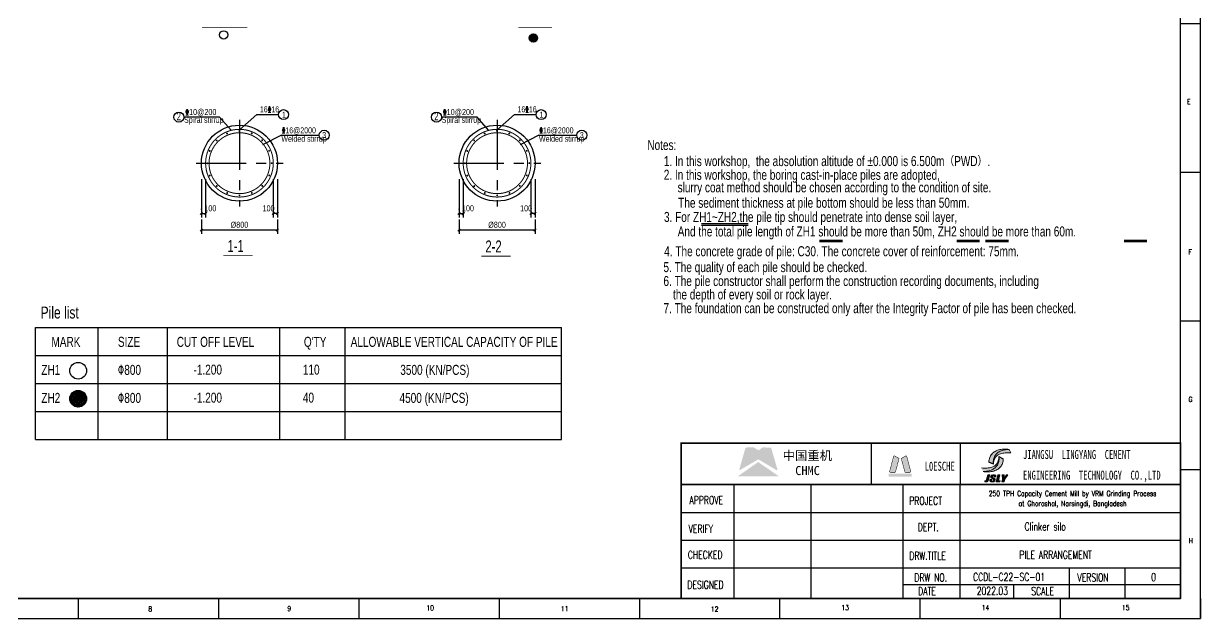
# Model space of a CAD drawing. Extents: x 878294 to 2409453, y -112941 to -40192.
# Drawn here: x 924616 to 983419, y -99592 to -69877 of the extents above; entities that cross this region are included whole.
import ezdxf
from ezdxf.enums import TextEntityAlignment as Align

# ---------------------------------------------------------------- set-up
doc = ezdxf.new("R2010")
doc.units = 0
doc.header["$LTSCALE"] = 2000
doc.header["$MEASUREMENT"] = 0
doc.linetypes.add('CENTER', pattern=[2, 1.25, -0.25, 0.25, -0.25])
doc.layers.get('0').update_dxf_attribs({"linetype": 'CONTINUOUS'})
doc.layers.get('DEFPOINTS').update_dxf_attribs({"linetype": 'CONTINUOUS'})
for name, color, linetype in [('0-排水', 5, 'F_LINE'), ('1', 3, 'CONTINUOUS'), ('22', 7, 'CONTINUOUS'), ('4', 2, 'CONTINUOUS'), ('DIM', 2, 'CONTINUOUS'), ('P_OUTER_FRAME', 131, 'CONTINUOUS'), ('S_01', 3, 'CONTINUOUS'), ('S_01_OUTL', 3, 'CONTINUOUS'), ('S_02', 151, 'CENTER'), ('S_04', 2, 'CONTINUOUS'), ('S_04_TEXT', 2, 'CONTINUOUS'), ('S_07', 6, 'CONTINUOUS'), ('THIN', 1, 'CONTINUOUS')]:
    doc.layers.add(name, color=color, linetype=linetype)
doc.layers.add('Rahm7', color=7, linetype='CONTINUOUS', lineweight=50)
doc.layers.add('图层3', color=1, linetype='CONTINUOUS', lineweight=0)
doc.styles.add('A', font='txt.shx', dxfattribs={"width": 0.75, "bigfont": 'hztxt.shx'})
doc.styles.add('FS', font='kstxt.shx', dxfattribs={"width": 0.75, "bigfont": 'kshz.shx'})
doc.styles.add('HZ', font='kstxt.shx', dxfattribs={"width": 0.75, "bigfont": 'kshz.shx'})
doc.styles.add('HZFS', font='SIMPLEX', dxfattribs={"width": 0.7, "bigfont": 'HZFS'})
doc.styles.add('HZTXT', font='romans.shx', dxfattribs={"width": 0.7, "bigfont": 'hztxt.shx'})
doc.styles.add('KS', font='kstxt.shx', dxfattribs={"width": 0.75, "bigfont": 'kshz.shx'})
doc.styles.add('STANDA', font='romans.shx', dxfattribs={"width": 0.7, "bigfont": 'hztxt.shx'})
doc.linetypes.add('F_LINE', pattern='A,25,-10,["F",A,S=2,R=0,X=-3.5,Y=-0.9],-3.5', length=38.5)
doc.dimstyles.new('KSDIM1', dxfattribs={"dimtxt": 300, "dimasz": 120, "dimexe": 200, "dimexo": 100, "dimgap": 100, "dimtad": 1, "dimdec": 0, "dimzin": 14, "dimdsep": 46, "dimtxsty": 'KS', "dimblk1": 'OBLIQUE', "dimblk2": 'OBLIQUE', "dimsah": 1, "dimcen": -900, "dimclrd": 7, "dimclre": 7, "dimclrt": 2, "dimadec": 3, "dimazin": 0, "dimtfac": 1, "dimtdec": 0, "dimtix": 1, "dimtmove": 2, "dimatfit": 2, "dimfxl": 200, "dimtolj": 1, "dimtzin": 14, "dimlwd": -3, "dimarcsym": 0})

# ---------------------------------------------------------------- blocks, each defined once
blk = doc.blocks.new('A$C649A5E08')
at = {"layer": 'THIN'}
for p, q in [((105124.9004951289, 0.0002152221277356148), (105124.9004951289, 59400.00021522213)), ((104124.9004951289, 1000.000215222128), (104124.9004951289, 58400.00021522213)), ((105124.9004951289, 29700.00021522213), (104124.9004951289, 29700.00021522213)), ((105124.9004951289, 22275.00021522213), (104124.9004951289, 22275.00021522213)), ((105124.9004951289, 14850.00021522213), (104124.9004951289, 14850.00021522213)), ((105124.9004951289, 7425.000215222128), (104124.9004951289, 7425.000215222128)), ((2500.000495128566, 1000.000215222128), (104124.9004951289, 1000.000215222128)), ((49058.50049512857, 1024.413706695661), (49058.50049512857, 24.41370669566095)), ((56066.80049512838, 1024.413706695661), (56066.80049512838, 24.41370669566095)), ((63075.10049512819, 1024.413706695661), (63075.10049512819, 24.41370669566095)), ((70083.40049512894, 1024.413706695661), (70083.40049512894, 24.41370669566095)), ((77091.70049512875, 1024.413706695661), (77091.70049512875, 24.41370669566095)), ((84100.00049512857, 1000.000215222128), (84100.00049512857, 0.0002152221277356148)), ((91108.30049512838, 1000.000215222128), (91108.30049512838, 0.0002152221277356148)), ((98116.6004951282, 1000.000215222128), (98116.6004951282, 0.0002152221277356148)), ((105124.9004951289, 1000.000215222128), (105124.9004951289, 0.0002152221277356148)), ((0.0004951285663992167, 0.0002152221277356148), (105124.9004951289, 0.0002152221277356148))]:
    blk.add_line(p, q, dxfattribs=at)
at = {"layer": 'THIN', "const_width": 60}
blk.add_lwpolyline([(104124.9004951289, 58400.00021522213), (104124.9004951289, 1000.000215222128), (2500.000495128566, 1000.000215222128), (2500.000495128566, 58400.00021522213), (104124.9004951289, 58400.00021522213)], dxfattribs=at)
at = {"layer": 'THIN', "style": 'STANDA', "width": 0.8}
for s, p in [('E', (104451.8515809767, 25684.25799178099)), ('F', (104527.6820536808, 18178.42115049763)), ('G', (104527.6820536808, 10818.42300998932)), ('H', (104546.9972880844, 3752.962860301603)), ('8', (52556.40046014101, 350.766502188053)), ('9', (59503.94766395376, 370.8777054022066)), ('10', (66444.78684229334, 403.3640169263817)), ('11', (73165.82285664626, 365.2098637800664)), ('12', (80660.81479988177, 340.4619947602041)), ('13', (87182.42285664589, 418.7894036551006)), ('14', (94190.72285664617, 418.7894036551006)), ('15', (101199.0228566465, 418.7894036551006))]:
    blk.add_text(s, height=250, dxfattribs=at).set_placement(p)
blk = doc.blocks.new('_Oblique')
at = {"color": 0, "linetype": 'ByBlock', "lineweight": -2}
blk.add_line((-0.5, -0.5), (0.5, 0.5), dxfattribs=at)
blk = doc.blocks.new('*D144')
at = {"layer": 'DEFPOINTS', "color": 0, "transparency": 16777216}
for p in [(933506.0347302112, -77558.14825338786), (933712.565857383, -77558.14825338786), (933712.565857383, -79357.26936371831)]:
    blk.add_point(p, dxfattribs=at)
at = {"layer": 'S_07', "color": 7, "lineweight": -2, "transparency": 16777216}
for p, q in [((933506.0347302112, -77658.14825338786), (933506.0347302112, -79557.26936371831)), ((933712.565857383, -77658.14825338786), (933712.565857383, -79557.26936371831))]:
    blk.add_line(p, q, dxfattribs=at)
at = {"layer": 'S_07', "color": 7, "lineweight": -3, "transparency": 16777216}
blk.add_line((933506.0347302112, -79357.26936371831), (933712.565857383, -79357.26936371831), dxfattribs=at)
at = {"layer": 'S_07', "color": 7, "lineweight": -3, "transparency": 16777216, "xscale": 120, "yscale": 120, "zscale": 120, "rotation": 180}
blk.add_blockref('_Oblique', (933506.0347302112, -79357.26936371831), dxfattribs=at)
at = {"layer": 'S_07', "color": 7, "lineweight": -3, "transparency": 16777216, "xscale": 120, "yscale": 120, "zscale": 120}
blk.add_blockref('_Oblique', (933712.565857383, -79357.26936371831), dxfattribs=at)
at = {"layer": 'S_07', "color": 2, "transparency": 16777216, "insert": (933950.3440547902, -79107.26936371831), "char_height": 300, "attachment_point": 5, "style": 'KS'}
blk.add_mtext('\\A1;100', dxfattribs=at)
blk = doc.blocks.new('*D145')
at = {"layer": 'DEFPOINTS', "color": 0, "transparency": 16777216}
for p in [(937095.4783749618, -77558.14825338786), (937302.0095021335, -77558.14825338786), (937095.4783749618, -79357.26936371831)]:
    blk.add_point(p, dxfattribs=at)
at = {"layer": 'S_07', "color": 7, "lineweight": -2, "transparency": 16777216}
for p, q in [((937095.4783749618, -77658.14825338786), (937095.4783749618, -79557.26936371831)), ((937302.0095021335, -77658.14825338786), (937302.0095021335, -79557.26936371831))]:
    blk.add_line(p, q, dxfattribs=at)
at = {"layer": 'S_07', "color": 7, "lineweight": -3, "transparency": 16777216}
blk.add_line((937302.0095021335, -79357.26936371831), (937095.4783749618, -79357.26936371831), dxfattribs=at)
at = {"layer": 'S_07', "color": 7, "lineweight": -3, "transparency": 16777216, "xscale": 120, "yscale": 120, "zscale": 120, "rotation": 180}
blk.add_blockref('_Oblique', (937095.4783749618, -79357.26936371831), dxfattribs=at)
at = {"layer": 'S_07', "color": 7, "lineweight": -3, "transparency": 16777216, "xscale": 120, "yscale": 120, "zscale": 120}
blk.add_blockref('_Oblique', (937302.0095021335, -79357.26936371831), dxfattribs=at)
at = {"layer": 'S_07', "color": 2, "transparency": 16777216, "insert": (936857.7001775545, -79107.26936371831), "char_height": 300, "attachment_point": 5, "style": 'KS'}
blk.add_mtext('\\A1;100', dxfattribs=at)
blk = doc.blocks.new('*D146')
at = {"layer": 'DEFPOINTS', "color": 0, "transparency": 16777216}
for p in [(933506.0347302112, -79557.26936371831), (937302.0095021335, -79557.26936371831), (937302.0095021335, -80184.04435410522)]:
    blk.add_point(p, dxfattribs=at)
at = {"layer": 'S_07', "color": 7, "lineweight": -2, "transparency": 16777216}
for p, q in [((933506.0347302112, -79657.26936371831), (933506.0347302112, -80384.04435410522)), ((937302.0095021335, -79657.26936371831), (937302.0095021335, -80384.04435410522))]:
    blk.add_line(p, q, dxfattribs=at)
at = {"layer": 'S_07', "color": 7, "lineweight": -3, "transparency": 16777216}
blk.add_line((933506.0347302112, -80184.04435410522), (937302.0095021335, -80184.04435410522), dxfattribs=at)
at = {"layer": 'S_07', "color": 7, "lineweight": -3, "transparency": 16777216, "xscale": 120, "yscale": 120, "zscale": 120, "rotation": 180}
blk.add_blockref('_Oblique', (933506.0347302112, -80184.04435410522), dxfattribs=at)
at = {"layer": 'S_07', "color": 7, "lineweight": -3, "transparency": 16777216, "xscale": 120, "yscale": 120, "zscale": 120}
blk.add_blockref('_Oblique', (937302.0095021335, -80184.04435410522), dxfattribs=at)
at = {"layer": 'S_07', "color": 2, "transparency": 16777216, "insert": (935404.0221161724, -79934.04435410522), "char_height": 300, "attachment_point": 5, "style": 'KS'}
blk.add_mtext('\\A1;%%c800', dxfattribs=at)
blk = doc.blocks.new('*D147')
at = {"layer": 'DEFPOINTS', "color": 0, "transparency": 16777216}
for p in [(946376.1990574632, -77558.14825338786), (946582.7301846349, -77558.14825338786), (946582.7301846349, -79357.26936371831)]:
    blk.add_point(p, dxfattribs=at)
at = {"layer": 'S_07', "color": 7, "lineweight": -2, "transparency": 16777216}
for p, q in [((946376.1990574632, -77658.14825338786), (946376.1990574632, -79557.26936371831)), ((946582.7301846349, -77658.14825338786), (946582.7301846349, -79557.26936371831))]:
    blk.add_line(p, q, dxfattribs=at)
at = {"layer": 'S_07', "color": 7, "lineweight": -3, "transparency": 16777216}
blk.add_line((946376.1990574632, -79357.26936371831), (946582.7301846349, -79357.26936371831), dxfattribs=at)
at = {"layer": 'S_07', "color": 7, "lineweight": -3, "transparency": 16777216, "xscale": 120, "yscale": 120, "zscale": 120, "rotation": 180}
blk.add_blockref('_Oblique', (946376.1990574632, -79357.26936371831), dxfattribs=at)
at = {"layer": 'S_07', "color": 7, "lineweight": -3, "transparency": 16777216, "xscale": 120, "yscale": 120, "zscale": 120}
blk.add_blockref('_Oblique', (946582.7301846349, -79357.26936371831), dxfattribs=at)
at = {"layer": 'S_07', "color": 2, "transparency": 16777216, "insert": (946820.5083820422, -79107.26936371831), "char_height": 300, "attachment_point": 5, "style": 'KS'}
blk.add_mtext('\\A1;100', dxfattribs=at)
blk = doc.blocks.new('*D148')
at = {"layer": 'DEFPOINTS', "color": 0, "transparency": 16777216}
for p in [(949965.6427022137, -77558.14825338786), (950172.1738293854, -77558.14825338786), (949965.6427022137, -79357.26936371831)]:
    blk.add_point(p, dxfattribs=at)
at = {"layer": 'S_07', "color": 7, "lineweight": -2, "transparency": 16777216}
for p, q in [((949965.6427022137, -77658.14825338786), (949965.6427022137, -79557.26936371831)), ((950172.1738293854, -77658.14825338786), (950172.1738293854, -79557.26936371831))]:
    blk.add_line(p, q, dxfattribs=at)
at = {"layer": 'S_07', "color": 7, "lineweight": -3, "transparency": 16777216}
blk.add_line((950172.1738293854, -79357.26936371831), (949965.6427022137, -79357.26936371831), dxfattribs=at)
at = {"layer": 'S_07', "color": 7, "lineweight": -3, "transparency": 16777216, "xscale": 120, "yscale": 120, "zscale": 120, "rotation": 180}
blk.add_blockref('_Oblique', (949965.6427022137, -79357.26936371831), dxfattribs=at)
at = {"layer": 'S_07', "color": 7, "lineweight": -3, "transparency": 16777216, "xscale": 120, "yscale": 120, "zscale": 120}
blk.add_blockref('_Oblique', (950172.1738293854, -79357.26936371831), dxfattribs=at)
at = {"layer": 'S_07', "color": 2, "transparency": 16777216, "insert": (949727.8645048065, -79107.26936371831), "char_height": 300, "attachment_point": 5, "style": 'KS'}
blk.add_mtext('\\A1;100', dxfattribs=at)
blk = doc.blocks.new('*D149')
at = {"layer": 'DEFPOINTS', "color": 0, "transparency": 16777216}
for p in [(946376.1990574632, -79557.26936371831), (950172.1738293854, -79557.26936371831), (950172.1738293854, -80184.04435410522)]:
    blk.add_point(p, dxfattribs=at)
at = {"layer": 'S_07', "color": 7, "lineweight": -2, "transparency": 16777216}
for p, q in [((946376.1990574632, -79657.26936371831), (946376.1990574632, -80384.04435410522)), ((950172.1738293854, -79657.26936371831), (950172.1738293854, -80384.04435410522))]:
    blk.add_line(p, q, dxfattribs=at)
at = {"layer": 'S_07', "color": 7, "lineweight": -3, "transparency": 16777216}
blk.add_line((946376.1990574632, -80184.04435410522), (950172.1738293854, -80184.04435410522), dxfattribs=at)
at = {"layer": 'S_07', "color": 7, "lineweight": -3, "transparency": 16777216, "xscale": 120, "yscale": 120, "zscale": 120, "rotation": 180}
blk.add_blockref('_Oblique', (946376.1990574632, -80184.04435410522), dxfattribs=at)
at = {"layer": 'S_07', "color": 7, "lineweight": -3, "transparency": 16777216, "xscale": 120, "yscale": 120, "zscale": 120}
blk.add_blockref('_Oblique', (950172.1738293854, -80184.04435410522), dxfattribs=at)
at = {"layer": 'S_07', "color": 2, "transparency": 16777216, "insert": (948274.1864434243, -79934.04435410522), "char_height": 300, "attachment_point": 5, "style": 'KS'}
blk.add_mtext('\\A1;%%c800', dxfattribs=at)

msp = doc.modelspace()

# ---------------------------------------------------------------- hatches: boundary and pattern name
at = {"layer": '0-排水', "linetype": 'Continuous'}
for color, points in [(152, [(961969.581365127, -91065.01562991668), (961584.1903635262, -91048.95767151681), (961519.9585299277, -91065.01562991668), (961343.3209875271, -91193.47929711663), (961118.509569927, -91065.01562991668), (961102.4516115271, -91048.95767151681), (960749.1765267275, -91048.95767151681), (960684.9446931275, -91081.07358831656), (960379.8434835271, -92140.89884271682), (960395.901441927, -92189.07271791645), (961327.2630291273, -91643.10213231691), (962194.3927827271, -92156.9568011167), (962258.6246163276, -92189.07271791645), (962290.7405331273, -92173.01475951658)]), (167, [(961359.378945927, -91803.68171631661), (961343.3209875271, -91787.62375791674), (961311.2050707274, -91787.62375791674), (960299.5536915268, -92494.17392751691), (962354.9723667278, -92494.17392751691)])]:
    msp.add_hatch(color=color, dxfattribs=at).paths.add_polyline_path(points)
at = {"layer": 'S_07'}
h = msp.add_hatch(dxfattribs=at)
h.set_pattern_fill('ANSI37', color=256, scale=500, style=0)
h.set_pattern_definition([(45, (290549.7181921141, -156.9613414171617), (-44.19417382415921, 44.19417382415922), []), (135, (290549.7181921141, -156.9613414171617), (-44.19417382415922, -44.19417382415921), [])])
edge = h.paths.add_edge_path()
edge.add_arc((950093.9565577168, -70600.39141890337), 208.3333333333333, 0, 360)
h = msp.add_hatch(dxfattribs=at)
h.set_pattern_fill('ANSI37', color=256, scale=500, style=0)
h.set_pattern_definition([(45, (105124.9000000005, 0), (-44.19417382415921, 44.19417382415922), []), (135, (105124.9000000005, 0), (-44.19417382415922, -44.19417382415921), [])])
edge = h.paths.add_edge_path()
edge.add_arc((927345.818301239, -88618.08277908707), 416.6666666666666, 0, 360)
at = {"layer": '图层3'}
h = msp.add_hatch(color=256, dxfattribs=at)
edge = h.paths.add_edge_path()
edge.add_arc((973900.3873759162, -92419.82175457221), 1273.6851019351, 91.81434362317596, 102.3759630335708)
edge.add_arc((973857.531849759, -92304.12674909667), 1151.619967609616, 101.5269948226374, 112.7778449744123)
edge.add_arc((973653.2195084192, -91792.99923228496), 601.3275991421783, 113.6839249742889, 134.1517191634434)
edge.add_arc((973636.5422753551, -91770.23705835803), 573.3922740670554, 134.5403632720655, 153.8378007685298)
edge.add_arc((973759.9615240566, -91796.34713937924), 696.3690036495202, 156.3877895710328, 171.6667224031553)
edge.add_arc((973701.4527419665, -91783.74805364315), 636.6644532519942, 172.0254694082454, 189.8851458904174)
edge.add_line((973074.2402943968, -91893.04659716762), (972851.7706624008, -91784.54090767982))
edge.add_arc((973434.0182155146, -91763.63061227859), 582.6229087851966, 159.0041339266849, 182.0567832290461, ccw=False)
edge.add_arc((973433.6836396715, -91763.42800292675), 582.2379555405405, 138.5933245921814, 159.0109513617222, ccw=False)
edge.add_arc((973527.9797177565, -91867.87367898994), 722.2201129398402, 120.68153327112961, 137.3262396746709, ccw=False)
edge.add_arc((973525.5153229533, -91870.54245615727), 723.2661877119992, 100.49023848739881, 120.40575761885529, ccw=False)
edge.add_arc((973612.8409343603, -92185.21769590094), 1048.970370782993, 89.35716738098188, 102.0511576732265, ccw=False)
edge.add_arc((973653.6694944691, -93137.03695088043), 2000.93463624019, 84.07954305337381, 90.83214336630749, ccw=False)
edge = h.paths.add_edge_path()
edge.add_arc((972520.0441359886, -90983.1972970271), 1273.6851019351, 271.814343623176, 282.3759630335709)
edge.add_arc((972562.8996618827, -91098.89230249473), 1151.619967609616, 281.5269948226374, 292.7778449744123)
edge.add_arc((972767.2120034861, -91610.01981930551), 601.3275991421783, 293.6839249742888, 314.1517191634434)
edge.add_arc((972783.8892365497, -91632.78199321614), 573.3922740670554, 314.5403632720656, 333.8378007685299)
edge.add_arc((972660.4699881141, -91606.67191221216), 696.3690036495202, 336.3877895710328, 351.6667224031553)
edge.add_arc((972718.9787702047, -91619.27099794778), 636.6644532519942, 352.0254694082454, 369.8851458904174)
edge.add_line((973346.1912177716, -91509.97245442332), (973568.6608497676, -91618.47814391111))
edge.add_arc((972986.4132963907, -91639.38843931281), 582.6229087851966, -20.995866073315312, 2.0567832290461183, ccw=False)
edge.add_arc((972986.7478724996, -91639.59104866418), 582.2379555405405, 318.5933245921813, 339.0109513617223, ccw=False)
edge.add_arc((972892.4517944119, -91535.1453725847), 722.2201129398402, 300.6815332711297, 317.32623967467094, ccw=False)
edge.add_arc((972894.9161889519, -91532.47659543366), 723.2661877119992, 280.4902384873988, 300.4057576188553, ccw=False)
edge.add_arc((972807.5905775445, -91217.80135569), 1048.970370782993, 269.3571673809819, 282.0511576732265, ccw=False)
edge.add_arc((972766.7620176993, -90265.9821007105), 2000.93463624019, 264.0795430533738, 270.8321433663076, ccw=False)
h = msp.add_hatch(color=7, dxfattribs=at)
edge = h.paths.add_edge_path()
edge.add_line((972560.3702518007, -92256.2438567623), (972472.5532918054, -92076.19240632583))
edge.add_arc((972634.9703435231, -90746.02221233607), 1340.049269097654, 263.0385042875431, 275.3276682807749)
edge.add_arc((972666.4402746855, -90949.60861531389), 1134.48844079418, 274.699860560967, 286.4928497704927)
edge.add_arc((972842.1099783544, -91552.68255069782), 506.3635752953235, 286.8060868385711, 315.8070490430551)
edge.add_arc((972860.6426487042, -91570.11744800373), 480.9224354129934, 315.7572570356258, 342.297883070906)
edge.add_arc((972786.5830247597, -91540.68951609009), 560.4505931885531, 341.7340311697594, 363.1418296780915)
edge.add_arc((972718.9787702047, -91619.27099794778), 636.6644532519942, -7.974530591754615, 9.885145890417391, ccw=False)
edge.add_arc((972660.4699881141, -91606.67191221216), 696.3690036495202, 336.38778957103284, 351.66672240315535, ccw=False)
edge.add_arc((972783.8892365497, -91632.78199321614), 573.3922740670554, 314.5403632720656, 333.83780076852986, ccw=False)
edge.add_arc((972767.2120034861, -91610.01981930551), 601.3275991421783, 293.6839249742889, 314.15171916344343, ccw=False)
edge.add_arc((972562.8996618827, -91098.89230249473), 1151.619967609616, 281.5269948226374, 292.7778449744123, ccw=False)
edge.add_arc((972520.0441359886, -90983.1972970271), 1273.6851019351, 271.81434362317594, 282.3759630335709, ccw=False)
edge = h.paths.add_edge_path()
edge.add_arc((973900.3873759162, -92419.82175457221), 1273.6851019351, 91.81434362317596, 102.3759630335708)
edge.add_arc((973857.531849759, -92304.12674909667), 1151.619967609616, 101.5269948226374, 112.7778449744123)
edge.add_arc((973653.2195084192, -91792.99923228496), 601.3275991421783, 113.6839249742889, 134.1517191634434)
edge.add_arc((973636.5422753551, -91770.23705835803), 573.3922740670554, 134.5403632720655, 153.8378007685298)
edge.add_arc((973759.9615240566, -91796.34713937924), 696.3690036495202, 156.3877895710328, 171.6667224031553)
edge.add_arc((973701.4527419665, -91783.74805364315), 636.6644532519942, 172.0254694082454, 189.8851458904174)
edge.add_arc((973633.8484871456, -91862.32953550131), 560.4505931885531, 161.7340311697594, 183.1418296780916, ccw=False)
edge.add_arc((973559.7888632006, -91832.9016035872), 480.9224354129934, 135.7572570356258, 162.297883070906, ccw=False)
edge.add_arc((973578.3215335509, -91850.33650089311), 506.3635752953235, 106.8060868385711, 135.8070490430551, ccw=False)
edge.add_arc((973753.9912372165, -92453.41043627751), 1134.48844079418, 94.69986056096701, 106.4928497704928, ccw=False)
edge.add_arc((973785.4611683822, -92656.99683925486), 1340.049269097654, 83.03850428754299, 95.32766828077501, ccw=False)
edge.add_line((973947.8782198875, -91326.82664526929), (973860.0612598922, -91146.77519483282))
h = msp.add_hatch(color=7, dxfattribs=at)
edge = h.paths.add_edge_path()
edge.add_line((972788.7062532617, -92424.0843945893), (972894.0866052153, -92424.0843945893))
edge.add_line((972894.0866052153, -92424.0843945893), (972815.651660059, -92716.80759457615))
edge.add_arc((972753.1347621166, -92698.60597393951), 65.11268326632856, 272.7567041837175, 343.7672282127427, ccw=False)
edge.add_line((972756.2663568476, -92763.64330657688), (972639.177076958, -92763.64330657688))
edge.add_line((972639.177076958, -92763.64330657688), (972651.7266678986, -92716.80759457615))
edge.add_line((972651.7266678986, -92716.80759457615), (972686.8534519699, -92716.80759457615))
edge.add_arc((972686.9013167016, -92686.33496964301), 30.47266252477072, 269.9100029990606, 346.6139291563146)
edge.add_line((972716.5461037088, -92693.38973857206), (972788.7062532617, -92424.0843945893))
for points in [[(973052.9935185629, -92555.6406716865, -0.2511419047675981), (973026.3454186072, -92516.96955819079, -0.1802809962155375), (973037.8733809766, -92470.45022102562, -0.2298123503036894), (973079.3309150393, -92456.86800413462, -0.2987778944287702), (973109.4115422497, -92478.58834435442, -0.1167581230563767), (973110.0552409728, -92511.9013545888), (973197.8722010198, -92511.9013545888, 0.0462059631375794), (973198.3860063924, -92470.97770460253, 0.2301799694577722), (973177.5290412073, -92437.1602206144, 0.1312195344863262), (973129.4875995031, -92424.0843945893, -0.0010480639679087), (973043.3754370612, -92424.0843945893, 0.1258214947472078), (972984.0228167566, -92438.02243099292, 0.2079585992469012), (972938.4504122575, -92490.79031047295, 0.2107748320121328), (972946.4969502956, -92555.61265466479, 0.0897196757371572), (972982.5113921202, -92588.14372316864, -0.0070806458284101), (973039.320034603, -92623.72385609732, -0.1329103926397961), (973071.2784884152, -92658.26295458223, -0.1404228134509963), (973072.3397604533, -92702.75862245704, -0.2313359390479263), (973046.1420510196, -92733.48642444029, -0.2244918972088056), (972999.0482407644, -92730.94378072792, -0.228957674281067), (972981.3068322128, -92698.81676175236, -0.0757783396464312), (972987.652838068, -92658.26295458223), (972899.8358777555, -92658.26295458223, 0.0862663190859946), (972896.1324779199, -92713.1007777995, 0.1838695552757364), (972918.8718983586, -92751.38862784044, 0.1330776402049417), (972962.1368106528, -92763.64330657688), (973056.0664553129, -92763.64330657688, 0.1106757647257923), (973117.2963729732, -92749.20673763682, 0.1927076588121154), (973164.6667144023, -92686.07897917856, 0.0804721502476905), (973167.7211368036, -92658.26295458223, 0.146908340203339), (973154.2308517135, -92616.24974891334, 0.1072934168406041), (973111.1169671788, -92584.90028492012, -0.027395526883609)], [(973296.3398237823, -92424.0843945893), (973401.7201757332, -92424.0843945893), (973323.2852305797, -92716.80759457615), (973405.247726661, -92716.80759457615), (973392.6981354569, -92763.64330657688), (973205.3552874242, -92763.64330657688)], [(973516.6487157055, -92424.0843945893), (973604.4656757548, -92424.0843945893), (973618.8652991693, -92588.6728447855), (973734.1113728489, -92424.0843945893), (973792.6560127925, -92424.0843945893), (973640.9804393424, -92640.69956257916), (973608.0377623675, -92763.64330657688), (973502.6574104138, -92763.64330657688), (973535.6000871257, -92640.69956257916)]]:
    msp.add_hatch(color=7, dxfattribs=at).paths.add_polyline_path(points)

# ---------------------------------------------------------------- linework, layer by layer
for p, q in [((958481.6277151413, -79867.89630819164), (960826.9913508932, -79867.89630819164)), ((958481.6277151413, -79942.97754149098), (960826.9913508932, -79942.97754149098)), ((964393.1329401719, -80689.21918222879), (965531.9610136981, -80689.21918222879)), ((964393.1329401719, -80764.30041552812), (965531.9610136981, -80764.30041552812)), ((971243.2436674963, -80689.21918222879), (972382.0717410225, -80689.21918222879)), ((971243.2436674963, -80764.30041552812), (972382.0717410225, -80764.30041552812)), ((972683.6248365857, -80689.21918222879), (973822.452910112, -80689.21918222879)), ((972683.6248365857, -80764.30041552812), (973822.452910112, -80764.30041552812)), ((979599.9337130338, -80689.21918222879), (980738.7617865601, -80689.21918222879)), ((979599.9337130338, -80764.30041552812), (980738.7617865601, -80764.30041552812))]:
    msp.add_line(p, q)
at = {"color": 7}
for p, q in [((982419.2112105082, -90830.450506591), (982419.2112105115, -98592.0505065925)), ((957471.2112111821, -92909.45050657657), (982419.2112101036, -92909.45050657657)), ((957471.2112105082, -92909.450506591), (982419.2112105045, -92909.450506591)), ((960120.0814251386, -98592.05050654314), (960120.0814251386, -92909.450506591)), ((963970.5536393624, -98592.05050654314), (963970.5536393624, -92909.450506591)), ((968559.2112105082, -98592.05050659156), (968559.2112105082, -92909.450506591)), ((971412.6324484831, -98592.05050659156), (971412.6324484831, -92909.450506591)), ((957471.2112105082, -94295.450506591), (982419.2112105045, -94295.450506591)), ((957471.2112105082, -95681.450506591), (982419.2112105045, -95681.450506591)), ((957471.2112105082, -97067.450506591), (982419.2112105045, -97067.450506591)), ((976883.8200099043, -98592.05050659156), (976883.8200099043, -97067.450506591)), ((979655.8200099043, -98558.21340741008), (979655.8200099043, -97067.450506591)), ((968567.8200098983, -97899.05050659156), (982419.2112105082, -97899.05050659156)), ((974091.7074105077, -98558.21340741008), (974091.7074105077, -97899.05050659156)), ((957471.2112105082, -98592.05050659156), (982419.2112105115, -98592.0505065925))]:
    msp.add_line(p, q, dxfattribs=at)
at = {"color": 7, "lineweight": -2}
msp.add_line((957471.2112111457, -92909.45050657657), (982419.2112101115, -92909.45050657657), dxfattribs=at)
at = {"color": 7}
for points, const_width in [([(957471.2112111821, -92909.45050657657), (957471.2112111821, -90830.45050666598), (982419.2112101092, -90830.45050666598), (982419.211210109, -98592.0505065925)], 83.1599999964237), ([(957471.2112105082, -98592.05050659156), (957471.2112105082, -90830.450506591)], 83.16), ([(957471.2112105082, -90830.450506591), (982419.2112105082, -90830.450506591)], 83.16), ([(957471.2112101057, -98592.0505065925), (982419.2112101057, -98592.0505065925)], 83.16)]:
    msp.add_lwpolyline(points, dxfattribs=dict(at, const_width=const_width))
msp.add_lwpolyline([(957471.2112111821, -90830.45050666598), (982419.2112101888, -90830.45050666598)], dxfattribs=at)
for p in [(933506.0347302115, -79150.83932502891), (946376.1990574634, -79150.83932502891)]:
    msp.add_point(p)
at = {"layer": '1', "color": 1}
for points, const_width in [([(933712.565857383, -76852.34937119632, 1), (937095.4783749618, -76852.34937119632, 1)], 50), ([(935377.4437677544, -75242.99545334905, 1), (935422.4437677539, -75242.99545334905, 1)], 50), ([(946582.7301846349, -76852.34937119632, 1), (949965.6427022137, -76852.34937119632, 1)], 50), ([(948247.6080950063, -75242.99545334905, 1), (948292.6080950059, -75242.99545334905, 1)], 50), ([(934247.2433171346, -75733.15803295685, 1), (934279.0631222876, -75701.33822780379, 1)], 50), ([(934763.5938428891, -75375.67131952973, 1), (934805.1684218517, -75358.4505650735, 1)], 50), ([(935995.3400052331, -75355.32913233092, 1), (936036.9145841957, -75372.54988678716, 1)], 50), ([(936523.2134544124, -75695.57057215783, 1), (936555.0332595655, -75727.39037731089, 1)], 50), ([(947117.4076443865, -75733.15803295685, 1), (947149.2274495396, -75701.33822780379, 1)], 50), ([(947633.758170141, -75375.67131952973, 1), (947675.3327491037, -75358.4505650735, 1)], 50), ([(948865.504332485, -75355.32913233092, 1), (948907.0789114477, -75372.54988678716, 1)], 50), ([(949393.3777816644, -75695.57057215783, 1), (949425.1975868174, -75727.39037731089, 1)], 50), ([(933907.0018773077, -76261.0314821362, 1), (933924.2226317639, -76219.45690317356, 1)], 49.99999999999999), ([(936880.7001678395, -76211.92109791239, 1), (936897.9209222958, -76253.49567687497, 1)], 49.99999999999999), ([(946777.1662045596, -76261.0314821362, 1), (946794.3869590159, -76219.45690317356, 1)], 49.99999999999999), ([(949750.8644950915, -76211.92109791239, 1), (949768.0852495477, -76253.49567687497, 1)], 49.99999999999999), ([(933794.6681983257, -76878.9277196149, 1), (933794.6681983257, -76833.92771961537, 1)], 50), ([(937013.3760340202, -76825.77102277774, 1), (937013.3760340202, -76870.77102277728, 1)], 50), ([(946664.8325255776, -76878.9277196149, 1), (946664.8325255776, -76833.92771961537, 1)], 50), ([(949883.5403612722, -76825.77102277774, 1), (949883.5403612722, -76870.77102277728, 1)], 50), ([(933927.3440645065, -77492.7776444802, 1), (933910.1233100502, -77451.20306551762, 1)], 50), ([(936901.0423550383, -77443.66726025639, 1), (936883.8216005821, -77485.24183921897, 1)], 50), ([(946797.5083917584, -77492.7776444802, 1), (946780.2876373022, -77451.20306551762, 1)], 50), ([(949771.2066822903, -77443.66726025639, 1), (949753.9859278341, -77485.24183921897, 1)], 50), ([(934284.8307779336, -78009.12817023476, 1), (934253.0109727805, -77977.3083650817, 1)], 50), ([(936560.8009152114, -77971.54070943574, 1), (936528.9811100584, -78003.3605145888, 1)], 50), ([(947154.9951051855, -78009.12817023476, 1), (947123.1753000325, -77977.3083650817, 1)], 50), ([(949430.9652424634, -77971.54070943574, 1), (949399.1454373103, -78003.3605145888, 1)], 50), ([(934812.7042271128, -78349.36961006172, 1), (934771.1296481503, -78332.14885560542, 1)], 49.99999999999999), ([(935430.6004645915, -78461.7032890436, 1), (935385.600464592, -78461.7032890436, 1)], 50), ([(936044.4503894569, -78329.0274228628, 1), (936002.8758104943, -78346.24817731904, 1)], 50), ([(947682.8685543648, -78349.36961006172, 1), (947641.2939754023, -78332.14885560542, 1)], 49.99999999999999), ([(948300.7647918435, -78461.7032890436, 1), (948255.764791844, -78461.7032890436, 1)], 50), ([(948914.6147167089, -78329.0274228628, 1), (948873.0401377463, -78346.24817731904, 1)], 50)]:
    msp.add_lwpolyline(points, format="xyb", close=True, dxfattribs=dict(at, const_width=const_width))
at = {"layer": '1', "color": 1, "const_width": 50}
for points in [[(933882.5658573834, -76852.34937119632, 1), (936925.4783749622, -76852.34937119632, 1), (933882.5658573834, -76852.34937119632, 1)], [(946752.7301846354, -76852.34937119632, 1), (949795.6427022142, -76852.34937119632, 1), (946752.7301846354, -76852.34937119632, 1)]]:
    msp.add_lwpolyline(points, format="xyb", dxfattribs=at)
at = {"layer": '1'}
for centre in [(935404.022116173, -76852.34937119632), (948274.1864434249, -76852.34937119632)]:
    msp.add_circle(centre, 1897.987385961693, dxfattribs=at)
at = {"layer": '22'}
for p, q in [((966977.3694106945, -92909.45050657657), (966977.3694106945, -90830.45050666598)), ((971436.8244105027, -92909.45050657657), (971436.8244105027, -90830.45050666598))]:
    msp.add_line(p, q, dxfattribs=at)
msp.add_lwpolyline([(957471.2112111821, -90830.45050666598), (982419.2112101115, -90830.45050666598), (982419.2112101115, -92909.45050657657), (957471.2112111821, -92909.45050657657)], close=True, dxfattribs=at)
at = {"layer": '4'}
for p, q in [((925220.8978897457, -85053.43347422965), (951495.2833101973, -85053.43347422953)), ((925220.8978897457, -90653.43347422965), (925220.8978897457, -85053.43347422965)), ((928345.0234937388, -90653.43347422965), (928345.0234937388, -85053.43347422965)), ((931814.192799068, -90653.43347422965), (931814.192799068, -85053.43347422965)), ((937414.192799068, -90653.43347422965), (937414.192799068, -85053.43347422965)), ((940685.5272179582, -90653.43347422965), (940685.5272179582, -85053.43347422965)), ((951495.2833101973, -90653.43347422965), (951495.2833101973, -85053.43347422965)), ((925220.8978897457, -86453.43347422965), (951495.2833101973, -86453.43347422953)), ((925220.8978897457, -87853.43347422965), (951495.2833101973, -87853.43347422965)), ((925220.8978897457, -89253.43347422965), (951495.2833101973, -89253.43347422965)), ((925220.8978897457, -89253.43347422965), (951495.2833101973, -89253.43347422965)), ((925220.8978897457, -90653.43347422965), (951495.2833101973, -90653.43347422965)), ((925220.8978897457, -90653.43347422965), (951495.2833101973, -90653.43347422965)), ((925220.8978897457, -90653.43347422965), (951495.2833101973, -90653.43347422965)), ((925220.8978897457, -90653.43347422965), (951495.2833101973, -90653.43347422965))]:
    msp.add_line(p, q, dxfattribs=at)
at = {"layer": 'Rahm7', "color": 4, "const_width": 24.69851999893784}
for points in [[(968347.7463980833, -91594.33998949011), (968141.0074000227, -91474.979173308, 0.4931454260312867), (968089.1118490751, -91496.4750143385), (967888.5382151761, -92245.02600671374, 0.4931454260313169), (967922.733160125, -92289.5897265973), (968161.4547924892, -92289.5897265973, 0.3394542588633641), (968180.5403431583, -92274.94486848754), (968356.9525407542, -91616.5655839832, 0.3394542588633431)], [(968484.245263181, -91594.33998949011), (968690.9842612416, -91474.979173308, -0.4931454260312867), (968742.879812192, -91496.4750143385), (968943.453446091, -92245.02600671374, -0.4931454260313169), (968909.2585011394, -92289.5897265973), (968670.5368687775, -92289.5897265973, -0.3394542588633641), (968651.4513181065, -92274.94486848754), (968475.0391205129, -91616.5655839832, -0.3394542588633431)]]:
    msp.add_lwpolyline(points, format="xyb", close=True, dxfattribs=at)
at = {"layer": 'Rahm7', "color": 4}
for points in [[(968355.4811338637, -91603.73803252657), (968105.4235858339, -91465.42173897964), (968172.0171544555, -92290.91676312056), (967886.9216604688, -92279.19758540974)], [(968476.510527403, -91603.73803252657), (968726.5680754333, -91465.42173897964), (968659.9745068116, -92290.91676312056), (968945.0700007955, -92279.19758540974)], [(967843.8134506576, -92367.80170659372), (967843.8134506576, -92503.64356658817), (968988.178210609, -92367.80170659372), (968988.178210609, -92503.64356658817)]]:
    msp.add_solid(points, dxfattribs=at)
at = {"layer": 'S_01', "const_width": 40}
for points in [[(933529.2910026337, -70063.3474978701), (935792.4068779375, -70063.3474978701)], [(949343.5025953266, -70063.3474978701), (951024.6757096901, -70063.3474978701)]]:
    msp.add_lwpolyline(points, dxfattribs=at)
at = {"layer": 'S_01'}
for centre, radius in [((934613.4411879686, -70443.4300774862), 208.3333333333333), ((950093.9565577168, -70600.39141890337), 208.3333333333333), ((927345.818301239, -87218.08277908701), 416.6666666666666), ((927345.818301239, -88618.08277908707), 416.6666666666666)]:
    msp.add_circle(centre, radius, dxfattribs=at)
at = {"layer": 'S_01_OUTL', "const_width": 44.9999988079071}
for points in [[(934604.9568783225, -81471.23880091458), (936061.7568783225, -81471.23880091458)], [(947493.6063478383, -81491.87408632002), (948950.4063478382, -81491.87408632002)], [(947493.6063478382, -81491.87408632002), (948950.4063478381, -81491.87408632002)]]:
    msp.add_lwpolyline(points, dxfattribs=at)
at = {"layer": 'S_02'}
for p, q in [((935404.0221161724, -74692.34936918467), (935404.0221161724, -79012.34937320798)), ((948274.1864434243, -74692.34936918467), (948274.1864434243, -79012.34937320798)), ((933244.0221141607, -76852.34937119632), (937591.7246695098, -76852.34937119632)), ((946114.1864414127, -76852.34937119632), (950461.8889967618, -76852.34937119632))]:
    msp.add_line(p, q, dxfattribs=at)
at = {"layer": 'S_04'}
for p, q in [((934408.945636654, -74548.10759012875), (932628.8699268162, -74548.10759012875)), ((934983.4097281469, -75199.56244362946), (934408.945636654, -74548.10759012875)), ((936275.0075313312, -74426.31390288411), (935404.0221161655, -75190.89311240692)), ((936275.0075313312, -74426.31390288411), (937357.9952088583, -74426.31390288411)), ((947279.109963906, -74548.10759012875), (945499.0342540682, -74548.10759012875)), ((947853.5740553988, -75199.56244362946), (947279.109963906, -74548.10759012875)), ((949145.1718585831, -74426.31390288411), (948274.1864434174, -75190.89311240692)), ((949145.1718585831, -74426.31390288411), (950228.1595361102, -74426.31390288411)), ((937496.7845422428, -75457.28551733677), (936563.5073186576, -75927.51272218206)), ((937496.7845422428, -75457.28551733677), (939389.1884570005, -75457.28551733677)), ((950366.9488694947, -75457.28551733677), (949433.6716459095, -75927.51272218206)), ((950366.9488694947, -75457.28551733677), (952259.3527842525, -75457.28551733677))]:
    msp.add_line(p, q, dxfattribs=at)
for centre, radius in [((932378.8699265834, -74548.10759012875), 250.0000002328306), ((937607.9952090911, -74426.31390288411), 250.0000002328307), ((945249.0342538353, -74548.10759012875), 250.0000002328306), ((950478.1595363431, -74426.31390288411), 250.0000002328307), ((939639.1884572334, -75457.28551733677), 250.0000002328307), ((952509.3527844853, -75457.28551733677), 250.0000002328307)]:
    msp.add_circle(centre, radius, dxfattribs=at)
at = {"layer": '图层3', "lineweight": -2}
for p, q in [((973346.1912177018, -91509.97245442332), (973568.6608495199, -91618.47814391204)), ((973074.2402942673, -91893.04659716622), (972851.7706622434, -91784.5409076775))]:
    msp.add_line(p, q, dxfattribs=at)
at = {"layer": '图层3', "color": 7}
for points in [[(973860.0612598405, -91146.77519482863), (973947.8782198875, -91326.82664526929)], [(973296.3398237823, -92424.0843945893), (973401.7201757332, -92424.0843945893), (973323.2852305797, -92716.80759457615), (973405.247726661, -92716.80759457615), (973392.6981354569, -92763.64330657688), (973205.3552874242, -92763.64330657688), (973296.3398237823, -92424.0843945893)], [(973516.6487157055, -92424.0843945893), (973604.4656757548, -92424.0843945893), (973618.8652991693, -92588.6728447855), (973734.1113728489, -92424.0843945893), (973792.6560127925, -92424.0843945893), (973640.9804393424, -92640.69956257916), (973608.0377623675, -92763.64330657688), (973502.6574104138, -92763.64330657688), (973535.6000871257, -92640.69956257916), (973516.6487157055, -92424.0843945893)]]:
    msp.add_lwpolyline(points, dxfattribs=at)
for points in [[(972788.7062532617, -92424.0843945893), (972894.0866052153, -92424.0843945893), (972815.651660059, -92716.80759457615, -0.3201531493792165), (972756.2663568476, -92763.64330657688), (972639.177076958, -92763.64330657688), (972651.7266678986, -92716.80759457615), (972686.8534519699, -92716.80759457615, 0.3477668753080308), (972716.5461037088, -92693.38973857206), (972788.7062532617, -92424.0843945893)], [(973110.0552409728, -92511.9013545888), (973197.8722010198, -92511.9013545888, 0.0462059631375794), (973198.3860063924, -92470.97770460253, 0.2301799694577722), (973177.5290412073, -92437.1602206144, 0.1312195344863262), (973129.4875995031, -92424.0843945893, -0.0010480639679087), (973043.3754370612, -92424.0843945893, 0.1258214947472077), (972984.0228167566, -92438.02243099292, 0.2079585992469012), (972938.4504122575, -92490.79031047295, 0.2107748320121328), (972946.4969502956, -92555.61265466479, 0.0897196757371572), (972982.5113921202, -92588.14372316864, -0.0073534545367111), (973041.4884017933, -92625.1267527456, -0.1256223479452962), (973071.2784884152, -92658.26295458223, -0.1430227817727291), (973072.1277650128, -92703.55466135382, -0.2266212556883574), (973046.1420510196, -92733.48642444029, -0.2244918972088056), (972999.0482407644, -92730.94378072792, -0.228957674281067), (972981.3068322128, -92698.81676175236, -0.0757783396464312), (972987.652838068, -92658.26295458223), (972899.8358777555, -92658.26295458223, 0.0862663190859946), (972896.1324779199, -92713.1007777995, 0.1838695552757364), (972918.8718983586, -92751.38862784044, 0.1388917047545442), (972964.0998289025, -92763.64330657688), (973056.0664553129, -92763.64330657688, 0.1106757647257923), (973117.2963729732, -92749.20673763682, 0.1927076588121154), (973164.6667144023, -92686.07897917856, 0.0804721502476905), (973167.7211368036, -92658.26295458223, 0.146908340203339), (973154.2308517135, -92616.24974891334, 0.108689979316381), (973110.4813168532, -92584.62236698833, -0.0271034612296109), (973052.9935185629, -92555.6406716865, -0.2462327308361304), (973026.4559072506, -92517.88195492816, -0.1837402859676498), (973037.8733809766, -92470.45022102562, -0.2298123503036893), (973079.3309150393, -92456.86800413462, -0.2987778944287702), (973109.4115422497, -92478.58834435442, -0.1167581230562819), (973110.0552409728, -92511.9013545888), (973110.0552409728, -92511.9013545888)]]:
    msp.add_lwpolyline(points, format="xyb", dxfattribs=at)
at = {"layer": '图层3'}
for centre, radius, start, end in [((973612.8409343216, -92185.21769589954), 1048.970370782939, 89.35716752879046, 102.0511576430281), ((973653.6694943992, -93137.03695088276), 2000.934636240177, 84.07954294893655, 90.83214319698338), ((973434.0182156175, -91763.63061227626), 582.6229087851966, 159.004133883861, 182.0567832351593), ((973433.68363955, -91763.4280029235), 582.2379555417389, 138.593324523915, 159.0109513373654), ((973527.9797176452, -91867.8736789918), 722.2201129399027, 120.6815330069049, 137.3262395675968), ((973701.4527418449, -91783.74805364548), 636.6644532519942, 172.0254694626569, 189.8851458772218), ((973759.961523977, -91796.34713937645), 696.3690036495983, 156.3877896684413, 171.6667224293426), ((973636.5422752601, -91770.23705835803), 573.3922740670554, 134.5403632147551, 153.8378006923135), ((973525.5153229068, -91870.5424561568), 723.2661877118697, 100.4902383800606, 120.4057576669733), ((973653.2195082827, -91792.99923228449), 601.3275991419392, 113.683925129298, 134.1517190351741), ((972660.469987993, -91606.67191220052), 696.3690036495983, 336.3877896684414, 351.6667224293425), ((972718.9787701246, -91619.27099794406), 636.6644532519942, 352.0254694626569, 9.885145877221841), ((973857.5318498443, -92304.12674909481), 1151.619967609565, 101.5269947352557, 112.7778449169824), ((972986.413296352, -91639.38843931328), 582.6229087851966, 339.004133883861, 2.056783235159296), ((973900.3873759861, -92419.82175456756), 1273.685101935116, 91.81434382171211, 102.3759630812534), ((972766.7620175703, -90265.98210070678), 2000.934636240177, 264.0795429489365, 270.8321431969834), ((972520.044135983, -90983.19729702151), 1273.685101935116, 271.8143438217121, 282.3759630812534), ((972562.899661919, -91098.89230249473), 1151.619967609565, 281.5269947352557, 292.7778449169824), ((972807.5905774412, -91217.80135569), 1048.970370782939, 269.3571675287905, 282.051157643028), ((972767.2120034805, -91610.01981930505), 601.3275991419392, 293.683925129298, 314.1517190351742), ((972894.9161890632, -91532.47659543273), 723.2661877118697, 280.4902383800606, 300.4057576669733), ((972783.8892365032, -91632.78199321893), 573.3922740670554, 314.5403632147551, 333.8378006923134), ((972892.4517943243, -91535.1453725847), 722.2201129399027, 300.6815330069048, 317.3262395675968), ((972986.7478724195, -91639.59104866604), 582.2379555417389, 318.593324523915, 339.0109513373654)]:
    msp.add_arc(centre, radius, start, end, dxfattribs=at)
at = {"layer": '图层3', "color": 7}
for centre, radius, start, end in [((973701.4527418449, -91783.74805364548), 636.6644532519942, 172.0254694626569, 189.8851458772218), ((973759.961523977, -91796.34713937645), 696.3690036495983, 156.3877896684413, 171.6667224293426), ((973633.8484871326, -91862.32953549991), 560.4505931884723, 161.7340310738112, 183.1418296716386), ((973559.788863154, -91832.9016035723), 480.922435412884, 135.7572570396941, 162.2978830214217), ((973636.5422752601, -91770.23705835803), 573.3922740670554, 134.5403632147551, 153.8378006923135), ((972860.6426486092, -91570.1174480042), 480.922435412884, 315.7572570396941, 342.2978830214216), ((973578.3215334219, -91850.33650089358), 506.3635752956683, 106.8060869475313, 135.8070488683523), ((973653.2195082827, -91792.99923228449), 601.3275991419392, 113.683925129298, 134.1517190351741), ((972660.469987993, -91606.67191220052), 696.3690036495983, 336.3877896684414, 351.6667224293425), ((972786.583024837, -91540.68951607659), 560.4505931884723, 341.7340310738112, 3.141829671638588), ((972718.9787701246, -91619.27099794406), 636.6644532519942, 352.0254694626569, 9.885145877221841), ((973857.5318498443, -92304.12674909481), 1151.619967609565, 101.5269947352557, 112.7778449169824), ((973753.9912371057, -92453.41043627285), 1134.488440794117, 94.69986059494175, 106.4928496430745), ((973900.3873759861, -92419.82175456756), 1273.685101935116, 91.81434382171211, 102.3759630812534), ((973785.4611682942, -92656.99683925626), 1340.049269097799, 83.03850413126854, 95.32766842106453), ((972634.9703434686, -90746.02221233328), 1340.049269097799, 263.0385041312685, 275.3276684210645), ((972520.044135983, -90983.19729702151), 1273.685101935116, 271.8143438217121, 282.3759630812534), ((972666.4402746576, -90949.60861531668), 1134.488440794117, 274.6998605949418, 286.4928496430745), ((972562.899661919, -91098.89230249473), 1151.619967609565, 281.5269947352557, 292.7778449169824), ((972842.1099783414, -91552.68255069549), 506.3635752956683, 286.8060869475313, 315.8070488683523), ((972767.2120034805, -91610.01981930505), 601.3275991419392, 293.683925129298, 314.1517190351742), ((972783.8892365032, -91632.78199321893), 573.3922740670554, 314.5403632147551, 333.8378006923134)]:
    msp.add_arc(centre, radius, start, end, dxfattribs=at)

# ---------------------------------------------------------------- block references
msp.add_blockref('A$C649A5E08', (878294.3107149767, -99592.05072181462))

# ---------------------------------------------------------------- texts
at = {"style": 'HZ'}
for s, width, p in [('Spiral stirrup', 0.7, (932639.7520762701, -74838.51162337323)), ('%%13210@200', 0.75, (932695.0180595224, -74445.78534384581)), ('Spiral stirrup', 0.7, (945509.916403522, -74838.51162337323)), ('%%13210@200', 0.75, (945565.1823867743, -74445.78534384581)), ('Welded stirrup', 0.7, (937499.3227703808, -75780.9285624176)), ('Welded stirrup', 0.7, (950369.4870976327, -75780.9285624176))]:
    msp.add_text(s, height=300, dxfattribs=dict(at, width=width)).set_placement(p)
at = {"color": 7, "style": 'HZFS', "width": 0.7}
for s, p in [('APPROVE', (957889.9870233274, -93879.00788911409)), ('  PROJECT', (968486.9928458555, -93915.37377964216)), ('VERIFY', (957841.1509434542, -95317.84122317494)), ('  DEPT.', (968912.5584658574, -95230.3252919584)), ('CHECKED', (957808.2952862018, -96614.53709034971)), ('DRW.TITLE', (968874.1010076486, -96657.05145753617)), (' DRW NO.', (968933.1886606485, -97751.48742788634)), ('VERSION', (977270.7030581272, -97746.6030624879)), ('DESIGNED', (957782.7150491065, -98108.97754967655)), ('  DATE', (968929.9732219804, -98427.83220675099)), ('SCALE', (974965.7487885476, -98427.83220674912))]:
    msp.add_text(s, height=400, dxfattribs=at).set_placement(p)
at = {"color": 7, "char_height": 451.1619942568221, "width": 162378.9060800841, "attachment_point": 1, "style": 'HZFS'}
for s, insert in [('{\\fSimSun|b0|i0|c134|p54;JIANGSU  LINGYANG  CEMENT  }', (974553.4833809313, -91175.78661170951)), ('{\\fSimSun|b0|i0|c134|p54;L0ESCHE}', (969638.930642059, -91762.10568168503)), ('{\\fSimSun|b0|i0|c134|p54;ENGINEERING  TECHNOLOGY  CO.,LTD}', (974553.4833809313, -92209.74261166505))]:
    msp.add_mtext(s, dxfattribs=dict(at, insert=insert))
at = {"layer": '0-排水', "char_height": 451.63008, "attachment_point": 1}
for s, width, insert in [('{\\fSimSun|b0|i0|c134|p2;中国重机}', 2867.736070473301, (962546.9414849746, -91229.60453044414)), ('{\\fSimSun|b0|i0|c134|p2;CHMC}', 773.3030833978964, (963174.205484975, -91978.83653044445))]:
    msp.add_mtext_dynamic_manual_height_columns(s, width=width, gutter_width=12.5, heights=[0], dxfattribs=dict(at, insert=insert))
at = {"layer": '4', "style": 'KS', "width": 0.75}
for s, p in [('Notes:', (955783.7813508246, -76194.83162630367)), ('1. In this workshop,  the absolution altitude of %%P0.000 is 6.500m（PWD）.', (956607.8795947139, -76997.00319763251)), ('2. In this workshop, the boring cast-in-place piles are adopted,', (956604.800364982, -77682.35671593592)), ('slurry coat method should be chosen according to the condition of site.', (957296.8558997404, -78308.35517531977)), ('The sediment thickness at pile bottom should be less than 50mm.', (957325.8045529135, -79078.08988879883)), ('3. For ZH1~ZH2,the pile tip should penetrate into dense soil layer,', (956614.1223283835, -79787.87861598557)), ('And the total pile length of ZH1 should be more than 50m, ZH2 should be more than 60m. ', (957301.6795397525, -80511.20132925431)), ('4. The concrete grade of pile: C30. The concrete cover of reinforcement: 75mm.', (956626.028181953, -81500.18980730319)), ('5. The quality of each pile should be checked.', (956588.7333500563, -82292.5816035418)), ('6. The pile constructor shall perform the construction recording documents, including', (956588.7333500563, -82987.16192249238)), ('the depth of every soil or rock layer.', (957067.5414604939, -83657.13290994865)), ('7. The foundation can be constructed only after the Integrity Factor of pile has been checked.', (956588.7333500563, -84343.58933975775)), ('MARK', (926009.4508074056, -86026.42850942025)), (' SIZE', (929192.8254411527, -86026.42850942025)), ('CUT OFF LEVEL', (932270.1138557943, -86026.42850942025)), ("Q'TY", (938623.0698118822, -86026.42850942002)), ('ALLOWABLE VERTICAL CAPACITY OF PILE', (940962.5501287071, -86026.42850942019)), ('ZH1', (925502.6466276983, -87426.42850942025)), ('%%130800', (929328.2441876286, -87426.42850942025)), ('-1.200', (933108.0295328612, -87413.71556790336)), ('110', (938571.7212593711, -87413.71556790313)), ('3500 (KN/PCS)', (943439.6999210247, -87425.3114278586)), ('ZH2', (925502.6466276983, -88826.42850942031)), ('%%130800', (929328.2441876286, -88826.42850942031)), ('-1.200', (933108.0295328612, -88813.71556790336)), ('40', (938571.7212593711, -88813.71556790319)), ('4500 (KN/PCS)', (943401.9302696411, -88825.31142785866))]:
    msp.add_text(s, height=500, dxfattribs=at).set_placement(p)
at = {"layer": 'DIM', "width": 0.7}
for s, height, style, p in [('250 TPH Capacity Cement Mill by VRM Grinding Process ', 256, 'HZTXT', (972842.8009044483, -93477.57660417855)), ('at Ghorashal, Narsingdi, Bangladesh', 256, 'HZTXT', (974331.552331599, -93977.57660417855)), ('Clinker silo', 400, 'HZFS', (974630.5681710098, -95201.81198707758)), ('0', 400, 'HZFS', (980958.5381587221, -97727.09429731988)), ('2022.03', 400, 'HZFS', (972241.817184843, -98414.37775642448))]:
    msp.add_text(s, height=height, dxfattribs=dict(at, style=style)).set_placement(p)
at = {"layer": 'DIM', "style": 'HZFS', "width": 0.7}
msp.add_text('PILE ARRANGEMENT', height=400, dxfattribs=at).set_placement((976182.652510331, -96409.88433136471), align=Align.MIDDLE)
at = {"layer": 'P_OUTER_FRAME', "style": 'HZFS', "width": 0.7}
msp.add_text('CCDL-C22-SC-01', height=400, dxfattribs=at).set_placement((973859.2306344063, -97520.8242937384), align=Align.MIDDLE)
at = {"layer": 'S_01', "style": 'FS', "width": 0.7}
for s, p in [('1-1', (934804.1568783225, -81291.23880091458)), ('2-2', (947692.8063478383, -81311.87408632002))]:
    msp.add_text(s, height=600, dxfattribs=at).set_placement(p)
at = {"layer": 'S_04', "style": 'FS', "width": 0.7}
for s, height, p in [('16%%13216', 300.0000002793968, (936425.6324548833, -74312.13323474335)), ('16%%13216', 300.0000002793968, (949295.7967821353, -74312.13323474335)), ('2', 400.000000372529, (932269.8402436249, -74711.2479755579)), ('1', 300.0000002793968, (937529.3163652581, -74580.60388242998)), ('2', 400.000000372529, (945140.0045708768, -74711.2479755579)), ('1', 300.0000002793968, (950399.48069251, -74580.60388242998)), ('%%13216@2000', 300.0000002793968, (937517.9106606382, -75360.7298412467)), ('%%13216@2000', 300.0000002793968, (950388.0749878902, -75360.7298412467)), ('3', 300.0000002793968, (939538.2088650479, -75597.59369909784)), ('3', 300.0000002793968, (952408.3731922999, -75597.59369909784))]:
    msp.add_text(s, height=height, dxfattribs=at).set_placement(p)
at = {"layer": 'S_04_TEXT', "style": 'KS', "width": 0.75}
msp.add_text('Pile list', height=600, dxfattribs=at).set_placement((926421.673455771, -84610.73412283743), align=Align.CENTER)

# ---------------------------------------------------------------- dimensions: what is measured, and where the dimension line sits
at = {"layer": 'S_07'}
for base, p1, p2, picture, middle in [((933712.565857383, -79357.26936371831), (933506.0347302112, -77558.14825338786), (933712.565857383, -77558.14825338786), '*D144', (933950.3440547902, -79107.26936371831)), ((946582.7301846349, -79357.26936371831), (946376.1990574632, -77558.14825338786), (946582.7301846349, -77558.14825338786), '*D147', (946820.5083820422, -79107.26936371831))]:
    dim = msp.add_linear_dim(base=base, p1=p1, p2=p2, text='100', dimstyle='KSDIM1', dxfattribs=at)
    dim.commit()
    dim.dimension.update_dxf_attribs({"geometry": picture, "text_midpoint": middle, "dimtype": 160})
for base, p1, p2, picture, middle in [((937095.4783749618, -79357.26936371831), (937302.0095021335, -77558.14825338786), (937095.4783749618, -77558.14825338786), '*D145', (936857.7001775545, -79107.26936371831)), ((949965.6427022137, -79357.26936371831), (950172.1738293854, -77558.14825338786), (949965.6427022137, -77558.14825338786), '*D148', (949727.8645048065, -79107.26936371831))]:
    dim = msp.add_linear_dim(base=base, p1=p1, p2=p2, angle=180, text='100', dimstyle='KSDIM1', dxfattribs=at)
    dim.commit()
    dim.dimension.update_dxf_attribs({"geometry": picture, "text_midpoint": middle, "dimtype": 160})
for base, p1, p2, picture, middle in [((937302.0095021335, -80184.04435410522), (933506.0347302112, -79557.26936371831), (937302.0095021335, -79557.26936371831), '*D146', (935404.0221161724, -79934.04435410522)), ((950172.1738293854, -80184.04435410522), (946376.1990574632, -79557.26936371831), (950172.1738293854, -79557.26936371831), '*D149', (948274.1864434243, -79934.04435410522))]:
    dim = msp.add_linear_dim(base=base, p1=p1, p2=p2, text='%%c800', dimstyle='KSDIM1', dxfattribs=at)
    dim.commit()
    dim.dimension.update_dxf_attribs({"geometry": picture, "text_midpoint": middle})

doc.saveas('drawing.dxf')
